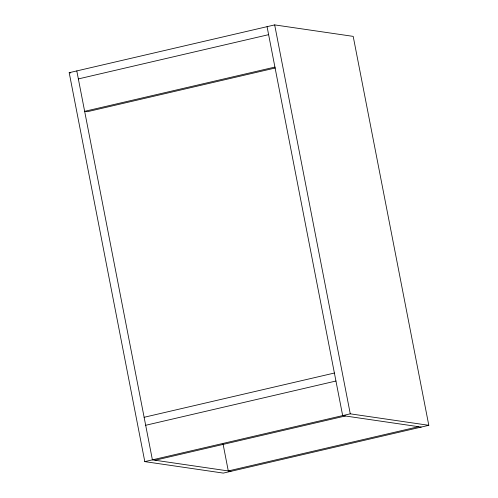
<?xml version="1.0" encoding="UTF-8"?>
<svg xmlns="http://www.w3.org/2000/svg" width="498" height="498" viewBox="0 0 498 498"><rect width="100%" height="100%" fill="white"/><g stroke="black" fill="none" stroke-linecap="round" stroke-linejoin="round"><path stroke-width="0.75" d="M69.197 72.689L274.672 24.9L353.2 36.379L428.803 425.311L223.328 473.1L144.8 461.621L69.197 72.689L70.735 72.92M78.354 78.921L268.621 34.661M274.921 67.074L84.654 111.328L87.293 111.714L275.294 67.989M144.127 417.287L334.395 373.033M145.677 425.28L335.945 381.026M144.8 461.621L350.268 413.832L428.803 425.311M155.04 460.239L345.307 415.986M418.557 426.693L228.289 470.946L223.036 443.892M421.202 427.079L342.668 415.6L267.065 26.668M230.935 471.332L152.4 459.853L76.798 70.921M274.672 24.9L350.268 413.832"/></g></svg>
